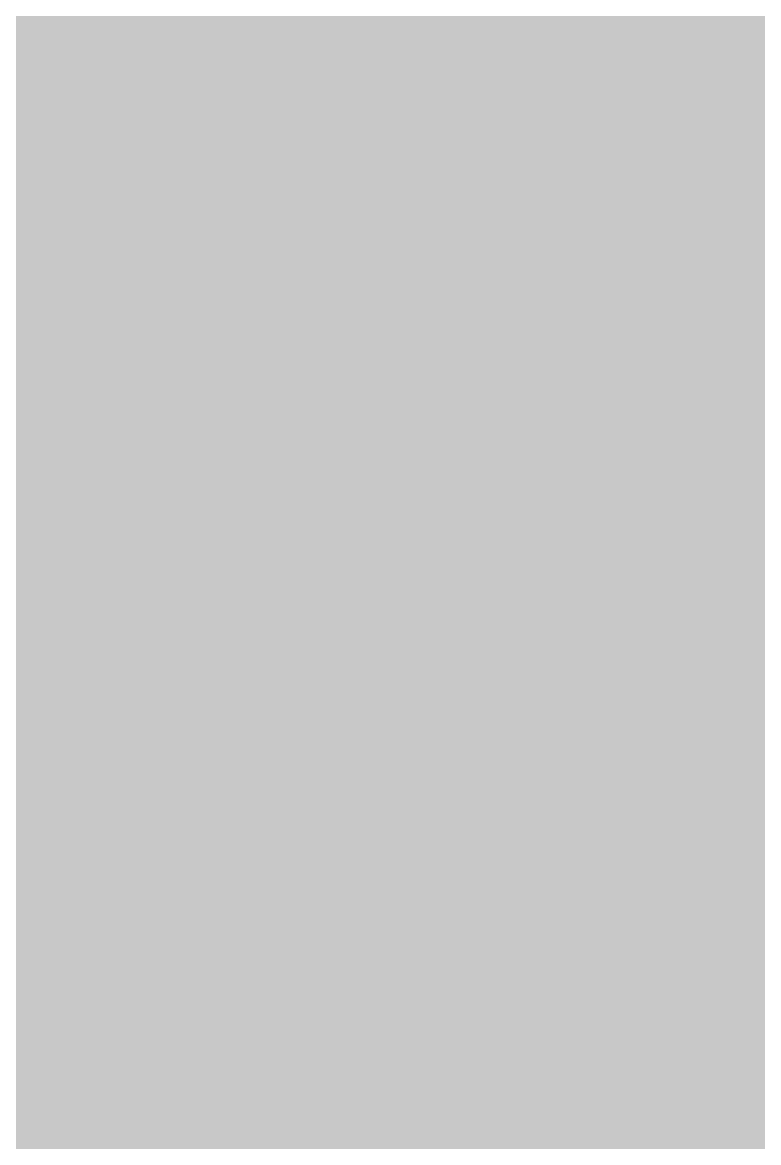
# Model space of a CAD drawing. Header units: inches. Extents: x 267136 to 306747, y 5028981 to 5062930.
# Drawn here: x 289900 to 292173, y 5040554 to 5044012 of the extents above; entities that cross this region are included whole.
import ezdxf

# ---------------------------------------------------------------- set-up
doc = ezdxf.new("R2010")
doc.units = ezdxf.units.IN
doc.header["$MEASUREMENT"] = 0

msp = doc.modelspace()

# ---------------------------------------------------------------- hatches: boundary and pattern name
for points in [[(290155.748, 5043845.879), (290090.663, 5043846.032), (290025.577, 5043846.185), (289960.492, 5043846.338), (289830.32, 5043846.648), (289765.235, 5043846.803), (289700.149, 5043846.96), (289667.606, 5043847.038), (289667.774, 5043916.495), (289667.998, 5044009.104), (289668.221, 5044101.714), (289668.445, 5044194.323), (289700.985, 5044194.245), (289766.067, 5044194.088), (289961.313, 5044193.623), (290026.396, 5044193.469), (290091.478, 5044193.316), (290156.559, 5044193.164), (290156.343, 5044100.555), (290156.126, 5044007.946), (290155.91, 5043915.336), (290155.748, 5043845.879)], [(290643.89, 5043844.758), (290611.347, 5043844.832), (290546.262, 5043844.979), (290416.09, 5043845.277), (290351.005, 5043845.426), (290220.833, 5043845.728), (290155.748, 5043845.879), (290155.91, 5043915.336), (290156.126, 5044007.946), (290156.343, 5044100.555), (290156.559, 5044193.164), (290221.641, 5044193.012), (290286.723, 5044192.861), (290351.805, 5044192.711), (290416.887, 5044192.562), (290481.969, 5044192.412), (290612.133, 5044192.116), (290644.674, 5044192.043), (290644.465, 5044099.434), (290644.256, 5044006.824), (290644.047, 5043914.215), (290643.89, 5043844.758)], [(291132.032, 5043843.675), (291066.946, 5043843.817), (291001.86, 5043843.96), (290936.775, 5043844.104), (290871.689, 5043844.248), (290806.604, 5043844.393), (290741.518, 5043844.539), (290676.433, 5043844.685), (290643.89, 5043844.758), (290644.047, 5043914.215), (290644.256, 5044006.824), (290644.465, 5044099.434), (290644.674, 5044192.043), (290677.215, 5044191.97), (290742.297, 5044191.823), (290872.461, 5044191.533), (291002.625, 5044191.245), (291067.707, 5044191.102), (291132.789, 5044190.96), (291132.587, 5044098.351), (291132.385, 5044005.741), (291132.183, 5043913.132), (291132.032, 5043843.675)], [(291620.173, 5043842.63), (291587.63, 5043842.699), (291522.545, 5043842.836), (291457.459, 5043842.974), (291392.374, 5043843.113), (291327.288, 5043843.253), (291262.203, 5043843.393), (291197.117, 5043843.534), (291132.032, 5043843.675), (291132.183, 5043913.132), (291132.385, 5044005.741), (291132.587, 5044098.351), (291132.789, 5044190.96), (291197.871, 5044190.818), (291262.953, 5044190.677), (291328.035, 5044190.537), (291393.116, 5044190.398), (291458.198, 5044190.259), (291588.362, 5044189.983), (291620.903, 5044189.915), (291620.708, 5044097.306), (291620.514, 5044004.696), (291620.319, 5043912.087), (291620.173, 5043842.63)], [(292108.315, 5043841.623), (292043.229, 5043841.755), (291978.144, 5043841.888), (291913.058, 5043842.021), (291847.973, 5043842.156), (291782.887, 5043842.29), (291717.802, 5043842.426), (291620.173, 5043842.63), (291620.319, 5043912.087), (291620.514, 5044004.696), (291620.708, 5044097.306), (291620.903, 5044189.915), (291653.444, 5044189.847), (291718.526, 5044189.71), (291848.69, 5044189.44), (291913.772, 5044189.306), (292043.936, 5044189.04), (292109.018, 5044188.908), (292108.831, 5044096.299), (292108.643, 5044003.689), (292108.456, 5043911.08), (292108.315, 5043841.623)], [(292596.457, 5043840.654), (292563.914, 5043840.718), (292498.828, 5043840.845), (292433.743, 5043840.973), (292368.657, 5043841.102), (292303.572, 5043841.231), (292238.486, 5043841.361), (292173.401, 5043841.492), (292108.315, 5043841.623), (292108.456, 5043911.08), (292108.643, 5044003.689), (292108.831, 5044096.299), (292109.018, 5044188.908), (292174.1, 5044188.776), (292369.346, 5044188.386), (292499.51, 5044188.13), (292564.592, 5044188.002), (292597.133, 5044187.939), (292596.952, 5044095.33), (292596.772, 5044002.72), (292596.592, 5043910.111), (292596.457, 5043840.654)], [(290154.937, 5043498.595), (290089.848, 5043498.747), (290024.759, 5043498.9), (289959.669, 5043499.054), (289894.581, 5043499.208), (289829.491, 5043499.363), (289699.313, 5043499.675), (289666.769, 5043499.754), (289666.88, 5043546.058), (289667.104, 5043638.667), (289667.327, 5043731.277), (289667.551, 5043823.886), (289667.606, 5043847.038), (289700.149, 5043846.96), (289765.235, 5043846.803), (289830.32, 5043846.648), (289960.492, 5043846.338), (290025.577, 5043846.185), (290090.663, 5043846.032), (290155.748, 5043845.879), (290155.694, 5043822.727), (290155.262, 5043637.509), (290155.045, 5043544.899), (290154.937, 5043498.595)], [(290643.106, 5043497.474), (290610.561, 5043497.547), (290480.383, 5043497.843), (290415.294, 5043497.992), (290350.205, 5043498.142), (290285.115, 5043498.292), (290220.026, 5043498.443), (290154.937, 5043498.595), (290155.045, 5043544.899), (290155.262, 5043637.509), (290155.694, 5043822.727), (290155.748, 5043845.879), (290220.833, 5043845.728), (290351.005, 5043845.426), (290416.09, 5043845.277), (290546.262, 5043844.979), (290611.347, 5043844.832), (290643.89, 5043844.758), (290643.837, 5043821.606), (290643.628, 5043728.997), (290643.419, 5043636.387), (290643.21, 5043543.778), (290643.106, 5043497.474)], [(291131.274, 5043496.391), (291066.186, 5043496.533), (291001.096, 5043496.676), (290936.007, 5043496.819), (290870.918, 5043496.963), (290805.829, 5043497.108), (290740.74, 5043497.254), (290675.65, 5043497.4), (290643.106, 5043497.474), (290643.21, 5043543.778), (290643.419, 5043636.387), (290643.628, 5043728.997), (290643.837, 5043821.606), (290643.89, 5043844.758), (290676.433, 5043844.685), (290741.518, 5043844.539), (290806.604, 5043844.393), (290871.689, 5043844.248), (290936.775, 5043844.104), (291001.86, 5043843.96), (291066.946, 5043843.817), (291132.032, 5043843.675), (291131.981, 5043820.523), (291131.779, 5043727.914), (291131.577, 5043635.304), (291131.375, 5043542.695), (291131.274, 5043496.391)], [(291619.443, 5043495.345), (291586.899, 5043495.414), (291521.81, 5043495.552), (291456.72, 5043495.69), (291326.542, 5043495.968), (291261.453, 5043496.108), (291196.364, 5043496.249), (291131.274, 5043496.391), (291131.375, 5043542.695), (291131.577, 5043635.304), (291131.779, 5043727.914), (291131.981, 5043820.523), (291132.032, 5043843.675), (291197.117, 5043843.534), (291262.203, 5043843.393), (291327.288, 5043843.253), (291392.374, 5043843.113), (291457.459, 5043842.974), (291522.545, 5043842.836), (291587.63, 5043842.699), (291620.173, 5043842.63), (291620.125, 5043819.478), (291619.93, 5043726.869), (291619.735, 5043634.259), (291619.541, 5043541.65), (291619.443, 5043495.345)], [(292107.612, 5043494.339), (292042.523, 5043494.471), (291977.434, 5043494.603), (291912.344, 5043494.737), (291847.255, 5043494.871), (291717.077, 5043495.141), (291651.988, 5043495.277), (291619.443, 5043495.345), (291619.541, 5043541.65), (291619.735, 5043634.259), (291619.93, 5043726.869), (291620.125, 5043819.478), (291620.173, 5043842.63), (291717.802, 5043842.426), (291782.887, 5043842.29), (291847.973, 5043842.156), (291913.058, 5043842.021), (291978.144, 5043841.888), (292043.229, 5043841.755), (292108.315, 5043841.623), (292108.268, 5043818.471), (292108.081, 5043725.862), (292107.893, 5043633.252), (292107.706, 5043540.643), (292107.612, 5043494.339)], [(292595.781, 5043493.369), (292563.236, 5043493.433), (292498.147, 5043493.56), (292433.058, 5043493.688), (292302.88, 5043493.946), (292237.79, 5043494.076), (292172.701, 5043494.207), (292107.612, 5043494.339), (292107.706, 5043540.643), (292107.893, 5043633.252), (292108.081, 5043725.862), (292108.268, 5043818.471), (292108.315, 5043841.623), (292173.401, 5043841.492), (292238.486, 5043841.361), (292303.572, 5043841.231), (292368.657, 5043841.102), (292433.743, 5043840.973), (292498.828, 5043840.845), (292563.914, 5043840.718), (292596.457, 5043840.654), (292596.412, 5043817.502), (292596.231, 5043724.893), (292596.051, 5043632.283), (292595.871, 5043539.674), (292595.781, 5043493.369)], [(290154.126, 5043151.31), (290089.033, 5043151.463), (290023.94, 5043151.616), (289958.848, 5043151.769), (289828.662, 5043152.079), (289763.569, 5043152.235), (289698.477, 5043152.391), (289665.93, 5043152.469), (289665.986, 5043175.622), (289666.209, 5043268.231), (289666.657, 5043453.449), (289666.769, 5043499.754), (289699.313, 5043499.675), (289829.491, 5043499.363), (289894.581, 5043499.208), (289959.669, 5043499.054), (290024.759, 5043498.9), (290089.848, 5043498.747), (290154.937, 5043498.595), (290154.829, 5043452.29), (290154.613, 5043359.681), (290154.396, 5043267.072), (290154.18, 5043174.463), (290154.126, 5043151.31)], [(290642.322, 5043150.189), (290609.775, 5043150.263), (290544.683, 5043150.41), (290349.404, 5043150.857), (290284.312, 5043151.008), (290154.126, 5043151.31), (290154.18, 5043174.463), (290154.396, 5043267.072), (290154.613, 5043359.681), (290154.829, 5043452.29), (290154.937, 5043498.595), (290220.026, 5043498.443), (290285.115, 5043498.292), (290350.205, 5043498.142), (290415.294, 5043497.992), (290480.383, 5043497.843), (290610.561, 5043497.547), (290643.106, 5043497.474), (290643.001, 5043451.169), (290642.374, 5043173.342), (290642.322, 5043150.189)], [(291130.518, 5043149.106), (291065.425, 5043149.249), (291000.332, 5043149.391), (290870.146, 5043149.679), (290805.054, 5043149.824), (290674.868, 5043150.116), (290642.322, 5043150.189), (290642.374, 5043173.342), (290643.001, 5043451.169), (290643.106, 5043497.474), (290675.65, 5043497.4), (290740.74, 5043497.254), (290805.829, 5043497.108), (290870.918, 5043496.963), (290936.007, 5043496.819), (291001.096, 5043496.676), (291066.186, 5043496.533), (291131.274, 5043496.391), (291131.174, 5043450.086), (291130.568, 5043172.259), (291130.518, 5043149.106)], [(291618.713, 5043148.061), (291586.167, 5043148.13), (291521.074, 5043148.267), (291455.981, 5043148.405), (291390.889, 5043148.544), (291260.703, 5043148.824), (291195.61, 5043148.965), (291130.518, 5043149.106), (291130.568, 5043172.259), (291131.174, 5043450.086), (291131.274, 5043496.391), (291196.364, 5043496.249), (291261.453, 5043496.108), (291326.542, 5043495.968), (291456.72, 5043495.69), (291521.81, 5043495.552), (291586.899, 5043495.414), (291619.443, 5043495.345), (291619.346, 5043449.041), (291619.151, 5043356.432), (291618.957, 5043263.823), (291618.762, 5043171.213), (291618.713, 5043148.061)], [(292106.909, 5043147.054), (292041.816, 5043147.186), (291976.724, 5043147.319), (291911.631, 5043147.452), (291846.538, 5043147.586), (291781.445, 5043147.721), (291716.353, 5043147.857), (291651.26, 5043147.993), (291618.713, 5043148.061), (291618.762, 5043171.213), (291618.957, 5043263.823), (291619.151, 5043356.432), (291619.346, 5043449.041), (291619.443, 5043495.345), (291651.988, 5043495.277), (291717.077, 5043495.141), (291847.255, 5043494.871), (291912.344, 5043494.737), (291977.434, 5043494.603), (292107.612, 5043494.339), (292107.518, 5043448.034), (292107.144, 5043262.816), (292106.956, 5043170.206), (292106.909, 5043147.054)], [(292595.105, 5043146.085), (292562.559, 5043146.148), (292432.373, 5043146.404), (292367.28, 5043146.532), (292302.187, 5043146.662), (292237.095, 5043146.792), (292106.909, 5043147.054), (292106.956, 5043170.206), (292107.144, 5043262.816), (292107.518, 5043448.034), (292107.612, 5043494.339), (292172.701, 5043494.207), (292237.79, 5043494.076), (292302.88, 5043493.946), (292433.058, 5043493.688), (292498.147, 5043493.56), (292563.236, 5043493.433), (292595.781, 5043493.369), (292595.691, 5043447.065), (292595.51, 5043354.456), (292595.33, 5043261.846), (292595.15, 5043169.237), (292595.105, 5043146.085)], [(290153.315, 5042804.026), (290088.219, 5042804.178), (290023.123, 5042804.332), (289958.026, 5042804.485), (289892.93, 5042804.64), (289827.833, 5042804.794), (289762.737, 5042804.95), (289697.641, 5042805.107), (289665.092, 5042805.185), (289665.316, 5042897.794), (289665.539, 5042990.403), (289665.763, 5043083.013), (289665.93, 5043152.469), (289698.477, 5043152.391), (289763.569, 5043152.235), (289828.662, 5043152.079), (289958.848, 5043151.769), (290023.94, 5043151.616), (290154.126, 5043151.31), (290153.964, 5043081.854), (290153.748, 5042989.244), (290153.531, 5042896.635), (290153.315, 5042804.026)], [(290641.538, 5042802.905), (290608.99, 5042802.979), (290543.894, 5042803.126), (290478.797, 5042803.274), (290413.701, 5042803.423), (290348.604, 5042803.573), (290218.412, 5042803.875), (290153.315, 5042804.026), (290153.531, 5042896.635), (290153.748, 5042989.244), (290153.964, 5043081.854), (290154.126, 5043151.31), (290284.312, 5043151.008), (290349.404, 5043150.857), (290544.683, 5043150.41), (290609.775, 5043150.263), (290642.322, 5043150.189), (290642.165, 5043080.732), (290641.538, 5042802.905)], [(291129.761, 5042801.822), (291064.665, 5042801.964), (290999.568, 5042802.107), (290934.472, 5042802.25), (290869.375, 5042802.395), (290804.279, 5042802.54), (290739.183, 5042802.686), (290674.086, 5042802.832), (290641.538, 5042802.905), (290642.165, 5043080.732), (290642.322, 5043150.189), (290674.868, 5043150.116), (290805.054, 5043149.824), (290870.146, 5043149.679), (291000.332, 5043149.391), (291065.425, 5043149.249), (291130.518, 5043149.106), (291130.366, 5043079.649), (291130.165, 5042987.04), (291129.962, 5042894.431), (291129.761, 5042801.822)], [(291617.983, 5042800.777), (291585.436, 5042800.845), (291520.339, 5042800.983), (291455.243, 5042801.121), (291390.146, 5042801.26), (291325.05, 5042801.399), (291259.954, 5042801.54), (291194.857, 5042801.681), (291129.761, 5042801.822), (291129.962, 5042894.431), (291130.165, 5042987.04), (291130.366, 5043079.649), (291130.518, 5043149.106), (291195.61, 5043148.965), (291260.703, 5043148.824), (291390.889, 5043148.544), (291455.981, 5043148.405), (291521.074, 5043148.267), (291586.167, 5043148.13), (291618.713, 5043148.061), (291618.567, 5043078.604), (291618.373, 5042985.995), (291617.983, 5042800.777)], [(292106.206, 5042799.77), (292041.11, 5042799.902), (291976.014, 5042800.035), (291910.917, 5042800.168), (291845.821, 5042800.302), (291780.725, 5042800.437), (291715.628, 5042800.572), (291650.532, 5042800.708), (291617.983, 5042800.777), (291618.373, 5042985.995), (291618.567, 5043078.604), (291618.713, 5043148.061), (291651.26, 5043147.993), (291716.353, 5043147.857), (291781.445, 5043147.721), (291846.538, 5043147.586), (291911.631, 5043147.452), (291976.724, 5043147.319), (292041.816, 5043147.186), (292106.909, 5043147.054), (292106.769, 5043077.597), (292106.581, 5042984.988), (292106.394, 5042892.379), (292106.206, 5042799.77)], [(292594.429, 5042798.801), (292561.881, 5042798.864), (292496.785, 5042798.992), (292431.688, 5042799.12), (292366.592, 5042799.249), (292301.495, 5042799.378), (292236.399, 5042799.508), (292171.303, 5042799.639), (292106.206, 5042799.77), (292106.394, 5042892.379), (292106.581, 5042984.988), (292106.769, 5043077.597), (292106.909, 5043147.054), (292237.095, 5043146.792), (292302.187, 5043146.662), (292367.28, 5043146.532), (292497.466, 5043146.276), (292562.559, 5043146.148), (292595.105, 5043146.085), (292594.97, 5043076.628), (292594.79, 5042984.019), (292594.609, 5042891.41), (292594.429, 5042798.801)], [(290152.504, 5042456.742), (290087.404, 5042456.895), (290022.304, 5042457.047), (289892.104, 5042457.355), (289664.254, 5042457.901), (289664.422, 5042527.358), (289664.646, 5042619.967), (289665.092, 5042805.185), (289697.641, 5042805.107), (289762.737, 5042804.95), (289827.833, 5042804.794), (289892.93, 5042804.64), (289958.026, 5042804.485), (290023.123, 5042804.332), (290088.219, 5042804.178), (290153.315, 5042804.026), (290152.667, 5042526.199), (290152.504, 5042456.742)], [(290640.754, 5042455.621), (290608.204, 5042455.695), (290543.104, 5042455.842), (290347.804, 5042456.289), (290282.704, 5042456.439), (290217.604, 5042456.59), (290152.504, 5042456.742), (290152.667, 5042526.199), (290153.315, 5042804.026), (290218.412, 5042803.875), (290348.604, 5042803.573), (290413.701, 5042803.423), (290478.797, 5042803.274), (290543.894, 5042803.126), (290608.99, 5042802.979), (290641.538, 5042802.905), (290640.911, 5042525.078), (290640.754, 5042455.621)], [(291129.004, 5042454.538), (291063.904, 5042454.68), (290998.804, 5042454.823), (290868.604, 5042455.111), (290738.404, 5042455.401), (290673.304, 5042455.548), (290640.754, 5042455.621), (290640.911, 5042525.078), (290641.538, 5042802.905), (290674.086, 5042802.832), (290739.183, 5042802.686), (290804.279, 5042802.54), (290869.375, 5042802.395), (290934.472, 5042802.25), (290999.568, 5042802.107), (291064.665, 5042801.964), (291129.761, 5042801.822), (291129.155, 5042523.995), (291129.004, 5042454.538)], [(291617.254, 5042453.493), (291584.704, 5042453.562), (291519.604, 5042453.699), (291454.504, 5042453.837), (291324.304, 5042454.115), (291259.204, 5042454.255), (291194.104, 5042454.396), (291129.004, 5042454.538), (291129.155, 5042523.995), (291129.761, 5042801.822), (291194.857, 5042801.681), (291259.954, 5042801.54), (291325.05, 5042801.399), (291390.146, 5042801.26), (291455.243, 5042801.121), (291520.339, 5042800.983), (291585.436, 5042800.845), (291617.983, 5042800.777), (291617.789, 5042708.168), (291617.594, 5042615.559), (291617.4, 5042522.95), (291617.254, 5042453.493)], [(292105.503, 5042452.486), (292040.404, 5042452.618), (291975.303, 5042452.75), (291910.204, 5042452.884), (291845.104, 5042453.018), (291780.003, 5042453.153), (291714.904, 5042453.289), (291617.254, 5042453.493), (291617.4, 5042522.95), (291617.594, 5042615.559), (291617.789, 5042708.168), (291617.983, 5042800.777), (291650.532, 5042800.708), (291715.628, 5042800.572), (291780.725, 5042800.437), (291845.821, 5042800.302), (291910.917, 5042800.168), (291976.014, 5042800.035), (292041.11, 5042799.902), (292106.206, 5042799.77), (292105.832, 5042614.552), (292105.644, 5042521.943), (292105.503, 5042452.486)], [(292593.753, 5042451.517), (292561.203, 5042451.58), (292496.104, 5042451.708), (292431.003, 5042451.835), (292365.904, 5042451.964), (292300.803, 5042452.094), (292235.704, 5042452.224), (292170.604, 5042452.354), (292105.503, 5042452.486), (292105.644, 5042521.943), (292105.832, 5042614.552), (292106.206, 5042799.77), (292171.303, 5042799.639), (292236.399, 5042799.508), (292301.495, 5042799.378), (292366.592, 5042799.249), (292431.688, 5042799.12), (292496.785, 5042798.992), (292561.881, 5042798.864), (292594.429, 5042798.801), (292594.069, 5042613.583), (292593.888, 5042520.974), (292593.753, 5042451.517)], [(290151.693, 5042109.458), (290086.59, 5042109.611), (289956.382, 5042109.917), (289891.279, 5042110.072), (289826.175, 5042110.227), (289761.072, 5042110.382), (289695.968, 5042110.539), (289663.417, 5042110.617), (289663.528, 5042156.922), (289663.751, 5042249.531), (289664.199, 5042434.749), (289664.254, 5042457.901), (289827.004, 5042457.511), (289892.104, 5042457.355), (290022.304, 5042457.047), (290087.404, 5042456.895), (290152.504, 5042456.742), (290152.45, 5042433.59), (290152.018, 5042248.372), (290151.801, 5042155.763), (290151.693, 5042109.458)], [(290639.97, 5042108.337), (290607.418, 5042108.411), (290542.315, 5042108.559), (290412.107, 5042108.855), (290347.004, 5042109.005), (290281.9, 5042109.156), (290216.797, 5042109.307), (290151.693, 5042109.458), (290151.801, 5042155.763), (290152.018, 5042248.372), (290152.45, 5042433.59), (290152.504, 5042456.742), (290217.604, 5042456.59), (290282.704, 5042456.439), (290347.804, 5042456.289), (290543.104, 5042455.842), (290608.204, 5042455.695), (290640.754, 5042455.621), (290640.702, 5042432.469), (290640.075, 5042154.642), (290639.97, 5042108.337)], [(291128.247, 5042107.254), (291063.144, 5042107.396), (290998.04, 5042107.539), (290932.937, 5042107.683), (290867.833, 5042107.827), (290802.729, 5042107.972), (290737.625, 5042108.118), (290672.522, 5042108.264), (290639.97, 5042108.337), (290640.075, 5042154.642), (290640.702, 5042432.469), (290640.754, 5042455.621), (290673.304, 5042455.548), (290738.404, 5042455.401), (290868.604, 5042455.111), (290998.804, 5042454.823), (291063.904, 5042454.68), (291129.004, 5042454.538), (291128.954, 5042431.386), (291128.751, 5042338.777), (291128.55, 5042246.167), (291128.348, 5042153.559), (291128.247, 5042107.254)], [(291616.524, 5042106.209), (291583.972, 5042106.278), (291518.869, 5042106.415), (291453.765, 5042106.553), (291388.661, 5042106.692), (291323.558, 5042106.832), (291258.454, 5042106.972), (291193.351, 5042107.113), (291128.247, 5042107.254), (291128.348, 5042153.559), (291128.55, 5042246.167), (291128.751, 5042338.777), (291128.954, 5042431.386), (291129.004, 5042454.538), (291194.104, 5042454.396), (291259.204, 5042454.255), (291324.304, 5042454.115), (291454.504, 5042453.837), (291519.604, 5042453.699), (291584.704, 5042453.562), (291617.254, 5042453.493), (291617.205, 5042430.341), (291617.01, 5042337.731), (291616.816, 5042245.123), (291616.621, 5042152.514), (291616.524, 5042106.209)], [(292104.801, 5042105.202), (292039.697, 5042105.334), (291974.594, 5042105.467), (291909.49, 5042105.6), (291844.386, 5042105.734), (291779.283, 5042105.869), (291714.179, 5042106.005), (291649.076, 5042106.141), (291616.524, 5042106.209), (291616.621, 5042152.514), (291616.816, 5042245.123), (291617.01, 5042337.731), (291617.205, 5042430.341), (291617.254, 5042453.493), (291714.904, 5042453.289), (291780.003, 5042453.153), (291845.104, 5042453.018), (291910.204, 5042452.884), (291975.303, 5042452.75), (292040.404, 5042452.618), (292105.503, 5042452.486), (292105.457, 5042429.333), (292105.269, 5042336.725), (292105.082, 5042244.116), (292104.895, 5042151.506), (292104.801, 5042105.202)], [(292593.078, 5042104.233), (292560.526, 5042104.296), (292495.422, 5042104.424), (292430.319, 5042104.552), (292365.215, 5042104.681), (292300.112, 5042104.81), (292235.008, 5042104.94), (292169.904, 5042105.071), (292104.801, 5042105.202), (292104.895, 5042151.506), (292105.082, 5042244.116), (292105.269, 5042336.725), (292105.457, 5042429.333), (292105.503, 5042452.486), (292170.604, 5042452.354), (292235.704, 5042452.224), (292300.803, 5042452.094), (292365.904, 5042451.964), (292431.003, 5042451.835), (292496.104, 5042451.708), (292561.203, 5042451.58), (292593.753, 5042451.517), (292593.708, 5042428.365), (292593.528, 5042335.755), (292593.348, 5042243.146), (292593.168, 5042150.538), (292593.078, 5042104.233)], [(290150.882, 5041762.175), (290085.775, 5041762.327), (290020.668, 5041762.48), (289890.454, 5041762.788), (289825.347, 5041762.943), (289760.239, 5041763.099), (289695.132, 5041763.255), (289662.579, 5041763.333), (289662.634, 5041786.486), (289662.858, 5041879.095), (289663.081, 5041971.704), (289663.305, 5042064.313), (289663.417, 5042110.617), (289695.968, 5042110.539), (289761.072, 5042110.382), (289826.175, 5042110.227), (289891.279, 5042110.072), (289956.382, 5042109.917), (290086.59, 5042109.611), (290151.693, 5042109.458), (290151.585, 5042063.154), (290150.937, 5041785.327), (290150.882, 5041762.175)], [(290639.187, 5041761.054), (290606.633, 5041761.127), (290541.525, 5041761.275), (290476.418, 5041761.423), (290411.311, 5041761.572), (290281.097, 5041761.872), (290215.99, 5041762.023), (290150.882, 5041762.175), (290150.937, 5041785.327), (290151.585, 5042063.154), (290151.693, 5042109.458), (290216.797, 5042109.307), (290281.9, 5042109.156), (290347.004, 5042109.005), (290412.107, 5042108.855), (290542.315, 5042108.559), (290607.418, 5042108.411), (290639.97, 5042108.337), (290639.866, 5042062.033), (290639.239, 5041784.206), (290639.187, 5041761.054)], [(291127.49, 5041759.971), (291062.383, 5041760.113), (290997.276, 5041760.256), (290932.168, 5041760.399), (290867.062, 5041760.543), (290801.954, 5041760.688), (290671.74, 5041760.98), (290639.187, 5041761.054), (290639.239, 5041784.206), (290639.866, 5042062.033), (290639.97, 5042108.337), (290672.522, 5042108.264), (290737.625, 5042108.118), (290802.729, 5042107.972), (290867.833, 5042107.827), (290932.937, 5042107.683), (290998.04, 5042107.539), (291063.144, 5042107.396), (291128.247, 5042107.254), (291128.146, 5042060.95), (291127.944, 5041968.341), (291127.743, 5041875.732), (291127.541, 5041783.123), (291127.49, 5041759.971)], [(291615.794, 5041758.925), (291583.241, 5041758.994), (291518.133, 5041759.131), (291453.026, 5041759.27), (291387.919, 5041759.408), (291257.705, 5041759.688), (291192.598, 5041759.829), (291127.49, 5041759.971), (291127.541, 5041783.123), (291127.743, 5041875.732), (291127.944, 5041968.341), (291128.146, 5042060.95), (291128.247, 5042107.254), (291193.351, 5042107.113), (291258.454, 5042106.972), (291323.558, 5042106.832), (291388.661, 5042106.692), (291453.765, 5042106.553), (291518.869, 5042106.415), (291583.972, 5042106.278), (291616.524, 5042106.209), (291616.427, 5042059.905), (291616.232, 5041967.295), (291616.038, 5041874.687), (291615.843, 5041782.078), (291615.794, 5041758.925)], [(292104.098, 5041757.918), (292038.991, 5041758.05), (291973.884, 5041758.183), (291908.776, 5041758.317), (291778.562, 5041758.585), (291648.348, 5041758.857), (291615.794, 5041758.925), (291615.843, 5041782.078), (291616.038, 5041874.687), (291616.232, 5041967.295), (291616.427, 5042059.905), (291616.524, 5042106.209), (291649.076, 5042106.141), (291714.179, 5042106.005), (291779.283, 5042105.869), (291844.386, 5042105.734), (291909.49, 5042105.6), (291974.594, 5042105.467), (292039.697, 5042105.334), (292104.801, 5042105.202), (292104.707, 5042058.897), (292104.52, 5041966.289), (292104.332, 5041873.68), (292104.145, 5041781.071), (292104.098, 5041757.918)], [(292592.402, 5041756.949), (292559.848, 5041757.013), (292494.741, 5041757.14), (292429.634, 5041757.268), (292299.42, 5041757.526), (292234.312, 5041757.656), (292104.098, 5041757.918), (292104.145, 5041781.071), (292104.332, 5041873.68), (292104.52, 5041966.289), (292104.707, 5042058.897), (292104.801, 5042105.202), (292169.904, 5042105.071), (292235.008, 5042104.94), (292300.112, 5042104.81), (292365.215, 5042104.681), (292430.319, 5042104.552), (292495.422, 5042104.424), (292560.526, 5042104.296), (292593.078, 5042104.233), (292592.988, 5042057.929), (292592.807, 5041965.319), (292592.627, 5041872.71), (292592.447, 5041780.102), (292592.402, 5041756.949)], [(290150.072, 5041414.891), (290084.961, 5041415.043), (290019.85, 5041415.197), (289954.739, 5041415.35), (289889.628, 5041415.505), (289824.518, 5041415.66), (289759.407, 5041415.815), (289694.296, 5041415.972), (289661.741, 5041416.05), (289662.187, 5041601.268), (289662.411, 5041693.877), (289662.579, 5041763.333), (289695.132, 5041763.255), (289760.239, 5041763.099), (289825.347, 5041762.943), (289890.454, 5041762.788), (290020.668, 5041762.48), (290085.775, 5041762.327), (290150.882, 5041762.175), (290150.72, 5041692.718), (290150.072, 5041414.891)], [(290638.403, 5041413.77), (290605.847, 5041413.844), (290540.736, 5041413.991), (290475.625, 5041414.14), (290410.515, 5041414.289), (290345.404, 5041414.438), (290280.293, 5041414.588), (290215.183, 5041414.74), (290150.072, 5041414.891), (290150.72, 5041692.718), (290150.882, 5041762.175), (290215.99, 5041762.023), (290281.097, 5041761.872), (290411.311, 5041761.572), (290476.418, 5041761.423), (290541.525, 5041761.275), (290606.633, 5041761.127), (290639.187, 5041761.054), (290639.03, 5041691.597), (290638.403, 5041413.77)], [(291126.733, 5041412.687), (291061.623, 5041412.829), (290996.512, 5041412.972), (290931.401, 5041413.116), (290866.291, 5041413.26), (290736.069, 5041413.55), (290670.958, 5041413.697), (290638.403, 5041413.77), (290639.03, 5041691.597), (290639.187, 5041761.054), (290671.74, 5041760.98), (290801.954, 5041760.688), (290867.062, 5041760.543), (290932.168, 5041760.399), (290997.276, 5041760.256), (291062.383, 5041760.113), (291127.49, 5041759.971), (291127.339, 5041690.514), (291127.137, 5041597.905), (291126.936, 5041505.296), (291126.733, 5041412.687)], [(291615.064, 5041411.642), (291582.509, 5041411.71), (291517.398, 5041411.848), (291452.288, 5041411.986), (291387.177, 5041412.125), (291191.844, 5041412.545), (291126.733, 5041412.687), (291126.936, 5041505.296), (291127.137, 5041597.905), (291127.339, 5041690.514), (291127.49, 5041759.971), (291192.598, 5041759.829), (291257.705, 5041759.688), (291387.919, 5041759.408), (291453.026, 5041759.27), (291518.133, 5041759.131), (291583.241, 5041758.994), (291615.794, 5041758.925), (291615.648, 5041689.469), (291615.454, 5041596.86), (291615.064, 5041411.642)], [(292103.395, 5041410.635), (292038.285, 5041410.767), (291908.063, 5041411.033), (291842.952, 5041411.167), (291712.73, 5041411.437), (291647.62, 5041411.574), (291615.064, 5041411.642), (291615.454, 5041596.86), (291615.648, 5041689.469), (291615.794, 5041758.925), (291648.348, 5041758.857), (291778.562, 5041758.585), (291908.776, 5041758.317), (291973.884, 5041758.183), (292038.991, 5041758.05), (292104.098, 5041757.918), (292103.958, 5041688.462), (292103.77, 5041595.853), (292103.583, 5041503.244), (292103.395, 5041410.635)], [(292591.726, 5041409.666), (292559.171, 5041409.729), (292428.949, 5041409.985), (292363.839, 5041410.113), (292168.506, 5041410.503), (292103.395, 5041410.635), (292103.583, 5041503.244), (292103.77, 5041595.853), (292103.958, 5041688.462), (292104.098, 5041757.918), (292234.312, 5041757.656), (292299.42, 5041757.526), (292429.634, 5041757.268), (292494.741, 5041757.14), (292559.848, 5041757.013), (292592.402, 5041756.949), (292592.267, 5041687.493), (292592.087, 5041594.884), (292591.906, 5041502.275), (292591.726, 5041409.666)], [(290149.261, 5041067.608), (290084.146, 5041067.76), (290019.032, 5041067.914), (289953.918, 5041068.067), (289888.803, 5041068.221), (289823.689, 5041068.376), (289758.575, 5041068.532), (289693.46, 5041068.688), (289660.903, 5041068.767), (289661.07, 5041138.224), (289661.294, 5041230.833), (289661.518, 5041323.441), (289661.741, 5041416.05), (289694.296, 5041415.972), (289759.407, 5041415.815), (289824.518, 5041415.66), (289889.628, 5041415.505), (289954.739, 5041415.35), (290019.85, 5041415.197), (290084.961, 5041415.043), (290150.072, 5041414.891), (290149.855, 5041322.282), (290149.423, 5041137.064), (290149.261, 5041067.608)], [(290637.619, 5041066.487), (290605.062, 5041066.561), (290539.947, 5041066.708), (290474.833, 5041066.856), (290409.718, 5041067.005), (290279.49, 5041067.305), (290214.375, 5041067.457), (290149.261, 5041067.608), (290149.423, 5041137.064), (290149.855, 5041322.282), (290150.072, 5041414.891), (290215.183, 5041414.74), (290280.293, 5041414.588), (290345.404, 5041414.438), (290410.515, 5041414.289), (290475.625, 5041414.14), (290540.736, 5041413.991), (290605.847, 5041413.844), (290638.403, 5041413.77), (290638.193, 5041321.161), (290637.775, 5041135.943), (290637.619, 5041066.487)], [(291125.977, 5041065.404), (291060.862, 5041065.546), (290995.748, 5041065.689), (290930.634, 5041065.833), (290865.519, 5041065.977), (290735.291, 5041066.267), (290670.176, 5041066.414), (290637.619, 5041066.487), (290637.775, 5041135.943), (290638.193, 5041321.161), (290638.403, 5041413.77), (290670.958, 5041413.697), (290736.069, 5041413.55), (290866.291, 5041413.26), (290931.401, 5041413.116), (290996.512, 5041412.972), (291061.623, 5041412.829), (291126.733, 5041412.687), (291126.532, 5041320.078), (291126.128, 5041134.86), (291125.977, 5041065.404)], [(291614.335, 5041064.359), (291581.777, 5041064.427), (291451.549, 5041064.703), (291386.435, 5041064.842), (291321.32, 5041064.981), (291256.206, 5041065.122), (291191.091, 5041065.262), (291125.977, 5041065.404), (291126.128, 5041134.86), (291126.532, 5041320.078), (291126.733, 5041412.687), (291191.844, 5041412.545), (291387.177, 5041412.125), (291452.288, 5041411.986), (291517.398, 5041411.848), (291582.509, 5041411.71), (291615.064, 5041411.642), (291614.87, 5041319.033), (291614.48, 5041133.815), (291614.335, 5041064.359)], [(292102.693, 5041063.352), (292037.578, 5041063.484), (291907.35, 5041063.75), (291842.235, 5041063.884), (291777.121, 5041064.019), (291712.006, 5041064.154), (291646.892, 5041064.291), (291614.335, 5041064.359), (291614.48, 5041133.815), (291614.87, 5041319.033), (291615.064, 5041411.642), (291647.62, 5041411.574), (291712.73, 5041411.437), (291842.952, 5041411.167), (291908.063, 5041411.033), (292038.285, 5041410.767), (292103.395, 5041410.635), (292103.021, 5041225.417), (292102.833, 5041132.809), (292102.693, 5041063.352)], [(292591.051, 5041062.383), (292558.493, 5041062.446), (292493.379, 5041062.573), (292428.265, 5041062.702), (292363.15, 5041062.83), (292298.036, 5041062.959), (292232.921, 5041063.09), (292167.807, 5041063.22), (292102.693, 5041063.352), (292102.833, 5041132.809), (292103.021, 5041225.417), (292103.395, 5041410.635), (292168.506, 5041410.503), (292363.839, 5041410.113), (292428.949, 5041409.985), (292559.171, 5041409.729), (292591.726, 5041409.666), (292591.366, 5041224.448), (292591.186, 5041131.839), (292591.051, 5041062.383)], [(290148.45, 5040720.325), (290083.332, 5040720.477), (290018.214, 5040720.63), (289887.978, 5040720.938), (289822.86, 5040721.093), (289757.742, 5040721.249), (289692.624, 5040721.406), (289660.065, 5040721.484), (289660.177, 5040767.789), (289660.4, 5040860.397), (289660.624, 5040953.006), (289660.847, 5041045.615), (289660.903, 5041068.767), (289693.46, 5041068.688), (289758.575, 5041068.532), (289823.689, 5041068.376), (289888.803, 5041068.221), (289953.918, 5041068.067), (290019.032, 5041067.914), (290084.146, 5041067.76), (290149.261, 5041067.608), (290149.207, 5041044.456), (290148.991, 5040951.847), (290148.774, 5040859.238), (290148.558, 5040766.629), (290148.45, 5040720.325)], [(290636.835, 5040719.204), (290604.276, 5040719.277), (290474.04, 5040719.573), (290408.922, 5040719.722), (290278.686, 5040720.022), (290213.568, 5040720.173), (290148.45, 5040720.325), (290148.558, 5040766.629), (290148.774, 5040859.238), (290148.991, 5040951.847), (290149.207, 5041044.456), (290149.261, 5041067.608), (290214.375, 5041067.457), (290279.49, 5041067.305), (290409.718, 5041067.005), (290474.833, 5041066.856), (290539.947, 5041066.708), (290605.062, 5041066.561), (290637.619, 5041066.487), (290637.566, 5041043.334), (290637.357, 5040950.726), (290636.939, 5040765.508), (290636.835, 5040719.204)], [(291125.22, 5040718.121), (291060.102, 5040718.263), (290929.866, 5040718.549), (290864.748, 5040718.694), (290799.63, 5040718.838), (290669.394, 5040719.13), (290636.835, 5040719.204), (290636.939, 5040765.508), (290637.357, 5040950.726), (290637.566, 5041043.334), (290637.619, 5041066.487), (290670.176, 5041066.414), (290735.291, 5041066.267), (290865.519, 5041065.977), (290930.634, 5041065.833), (290995.748, 5041065.689), (291060.862, 5041065.546), (291125.977, 5041065.404), (291125.926, 5041042.251), (291125.725, 5040949.643), (291125.321, 5040764.425), (291125.22, 5040718.121)], [(291613.605, 5040717.076), (291581.046, 5040717.144), (291450.81, 5040717.42), (291320.574, 5040717.698), (291255.456, 5040717.838), (291190.338, 5040717.979), (291125.22, 5040718.121), (291125.321, 5040764.425), (291125.725, 5040949.643), (291125.926, 5041042.251), (291125.977, 5041065.404), (291191.091, 5041065.262), (291256.206, 5041065.122), (291321.32, 5041064.981), (291386.435, 5041064.842), (291451.549, 5041064.703), (291581.777, 5041064.427), (291614.335, 5041064.359), (291614.286, 5041041.207), (291614.091, 5040948.598), (291613.703, 5040763.38), (291613.605, 5040717.076)], [(292101.99, 5040716.069), (292036.872, 5040716.201), (291971.754, 5040716.333), (291841.518, 5040716.601), (291711.282, 5040716.871), (291646.164, 5040717.007), (291613.605, 5040717.076), (291613.703, 5040763.38), (291614.091, 5040948.598), (291614.286, 5041041.207), (291614.335, 5041064.359), (291646.892, 5041064.291), (291712.006, 5041064.154), (291777.121, 5041064.019), (291842.235, 5041063.884), (291907.35, 5041063.75), (292037.578, 5041063.484), (292102.693, 5041063.352), (292102.646, 5041040.2), (292102.458, 5040947.591), (292102.084, 5040762.373), (292101.99, 5040716.069)], [(292590.375, 5040715.1), (292557.816, 5040715.163), (292492.698, 5040715.291), (292427.58, 5040715.418), (292297.344, 5040715.676), (292232.226, 5040715.807), (292167.108, 5040715.937), (292101.99, 5040716.069), (292102.084, 5040762.373), (292102.458, 5040947.591), (292102.646, 5041040.2), (292102.693, 5041063.352), (292167.807, 5041063.22), (292232.921, 5041063.09), (292298.036, 5041062.959), (292363.15, 5041062.83), (292428.265, 5041062.702), (292493.379, 5041062.573), (292558.493, 5041062.446), (292591.051, 5041062.383), (292591.006, 5041039.23), (292590.825, 5040946.622), (292590.465, 5040761.404), (292590.375, 5040715.1)], [(290147.64, 5040373.042), (290082.518, 5040373.194), (290017.396, 5040373.348), (289952.275, 5040373.501), (289887.153, 5040373.655), (289822.032, 5040373.811), (289756.91, 5040373.966), (289691.789, 5040374.123), (289659.228, 5040374.201), (289659.283, 5040397.354), (289659.507, 5040489.962), (289659.73, 5040582.571), (289659.954, 5040675.18), (289660.065, 5040721.484), (289692.624, 5040721.406), (289757.742, 5040721.249), (289822.86, 5040721.093), (289887.978, 5040720.938), (290018.214, 5040720.63), (290083.332, 5040720.477), (290148.45, 5040720.325), (290148.342, 5040674.021), (290147.91, 5040488.803), (290147.693, 5040396.194), (290147.64, 5040373.042)], [(290636.052, 5040371.921), (290603.491, 5040371.995), (290538.369, 5040372.142), (290473.248, 5040372.291), (290408.126, 5040372.439), (290343.004, 5040372.589), (290277.883, 5040372.739), (290212.761, 5040372.891), (290147.64, 5040373.042), (290147.693, 5040396.194), (290147.91, 5040488.803), (290148.342, 5040674.021), (290148.45, 5040720.325), (290213.568, 5040720.173), (290278.686, 5040720.022), (290408.922, 5040719.722), (290474.04, 5040719.573), (290604.276, 5040719.277), (290636.835, 5040719.204), (290636.73, 5040672.899), (290636.521, 5040580.291), (290636.313, 5040487.682), (290636.104, 5040395.073), (290636.052, 5040371.921)], [(291124.463, 5040370.838), (291059.342, 5040370.98), (290994.22, 5040371.123), (290929.099, 5040371.267), (290863.977, 5040371.411), (290798.855, 5040371.556), (290733.734, 5040371.701), (290668.612, 5040371.848), (290636.052, 5040371.921), (290636.104, 5040395.073), (290636.313, 5040487.682), (290636.521, 5040580.291), (290636.73, 5040672.899), (290636.835, 5040719.204), (290669.394, 5040719.13), (290799.63, 5040718.838), (290864.748, 5040718.694), (290929.866, 5040718.549), (291060.102, 5040718.263), (291125.22, 5040718.121), (291125.119, 5040671.816), (291124.917, 5040579.208), (291124.716, 5040486.599), (291124.514, 5040393.99), (291124.463, 5040370.838)], [(291612.875, 5040369.793), (291580.315, 5040369.861), (291450.071, 5040370.137), (291384.95, 5040370.276), (291319.828, 5040370.416), (291254.707, 5040370.556), (291189.585, 5040370.696), (291124.463, 5040370.838), (291124.514, 5040393.99), (291124.716, 5040486.599), (291124.917, 5040579.208), (291125.119, 5040671.816), (291125.22, 5040718.121), (291190.338, 5040717.979), (291255.456, 5040717.838), (291320.574, 5040717.698), (291450.81, 5040717.42), (291581.046, 5040717.144), (291613.605, 5040717.076), (291613.508, 5040670.771), (291613.313, 5040578.163), (291613.119, 5040485.554), (291612.924, 5040392.945), (291612.875, 5040369.793)], [(292101.288, 5040368.786), (292036.166, 5040368.918), (291971.044, 5040369.051), (291905.923, 5040369.184), (291840.801, 5040369.318), (291775.68, 5040369.453), (291710.558, 5040369.588), (291645.437, 5040369.725), (291612.875, 5040369.793), (291612.924, 5040392.945), (291613.119, 5040485.554), (291613.313, 5040578.163), (291613.508, 5040670.771), (291613.605, 5040717.076), (291646.164, 5040717.007), (291711.282, 5040716.871), (291841.518, 5040716.601), (291971.754, 5040716.333), (292101.99, 5040716.069), (292101.896, 5040669.764), (292101.709, 5040577.155), (292101.522, 5040484.547), (292101.334, 5040391.938), (292101.288, 5040368.786)], [(292589.699, 5040367.817), (292557.139, 5040367.88), (292492.017, 5040368.007), (292426.896, 5040368.136), (292361.774, 5040368.264), (292296.652, 5040368.394), (292231.531, 5040368.523), (292166.409, 5040368.654), (292101.288, 5040368.786), (292101.334, 5040391.938), (292101.522, 5040484.547), (292101.709, 5040577.155), (292101.896, 5040669.764), (292101.99, 5040716.069), (292167.108, 5040715.937), (292232.226, 5040715.807), (292297.344, 5040715.676), (292427.58, 5040715.418), (292492.698, 5040715.291), (292557.816, 5040715.163), (292590.375, 5040715.1), (292590.285, 5040668.795), (292590.105, 5040576.187), (292589.745, 5040390.969), (292589.699, 5040367.817)]]:
    msp.add_hatch(color=256).paths.add_polyline_path(points, flags=0)

doc.saveas('drawing.dxf')
